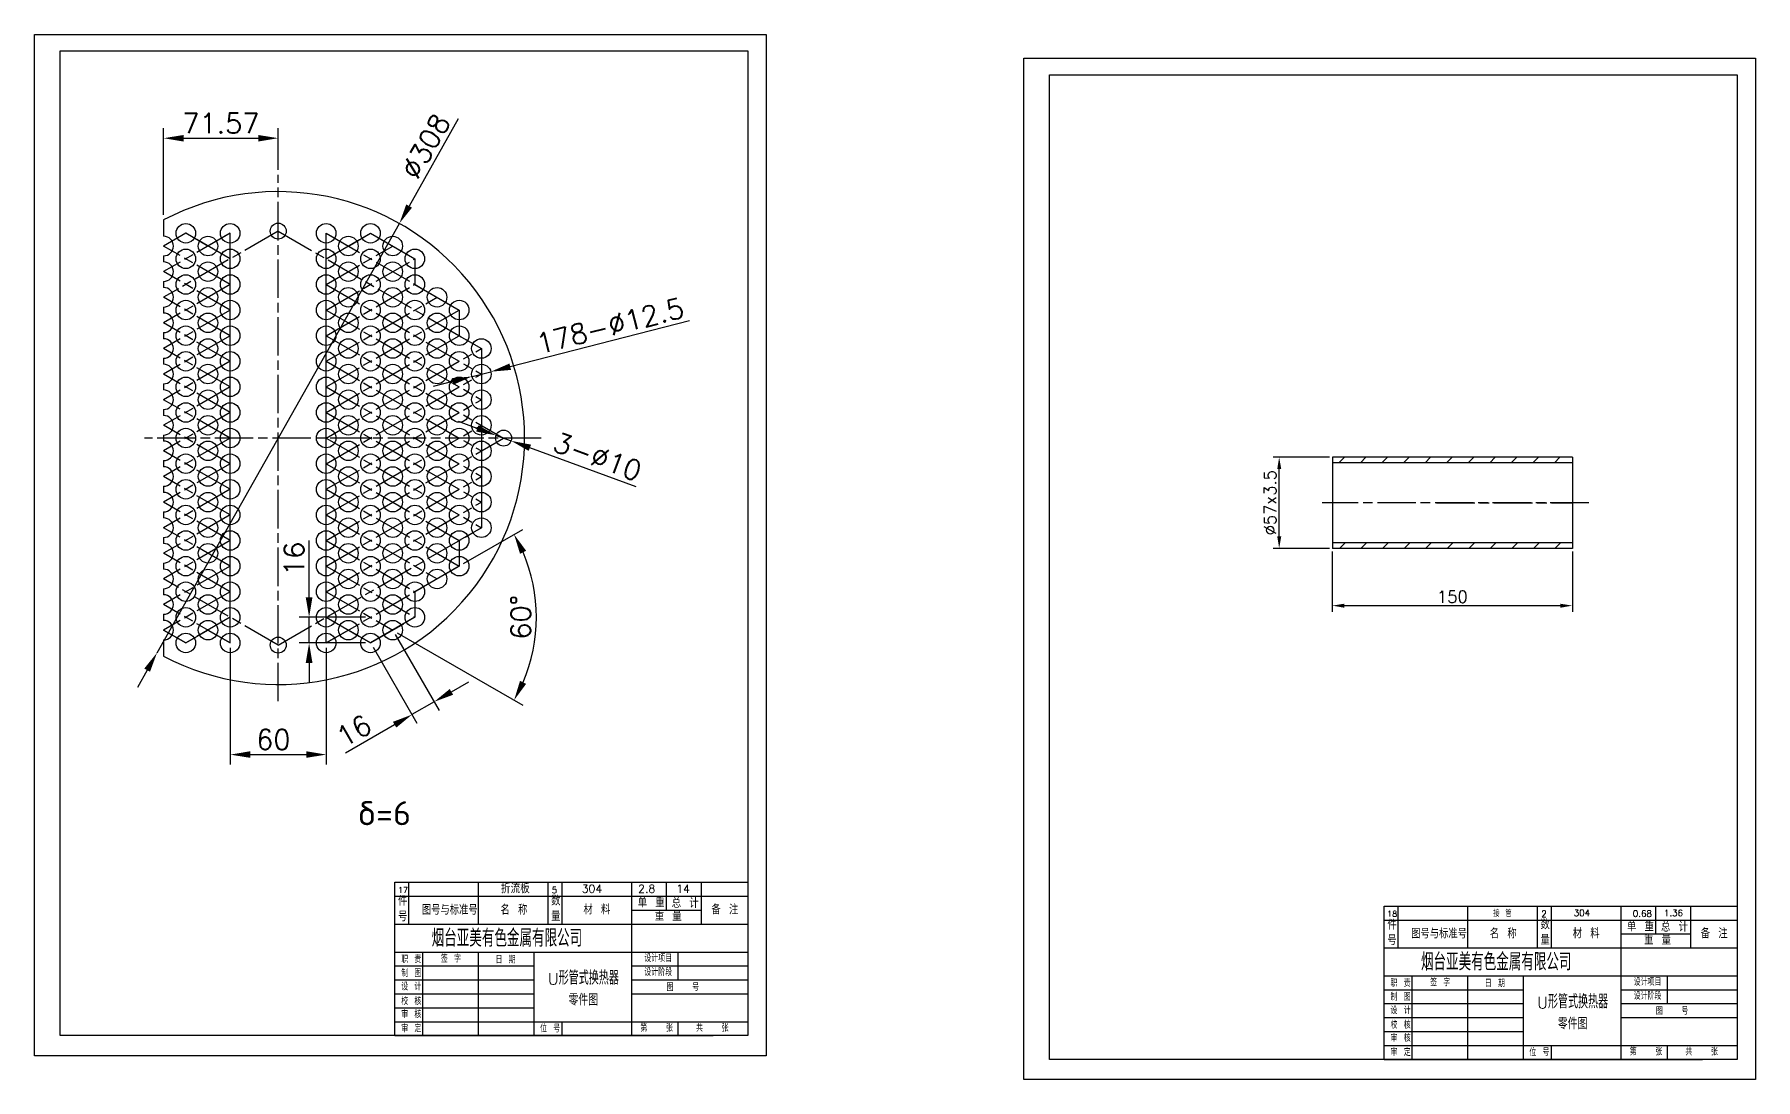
# Model space of a CAD drawing. Header units: millimetres. Extents: x 2215 to 13516, y 3399 to 7964.
# Drawn here: x 10717 to 11792, y 3401 to 4054 of the extents above; entities that cross this region are included whole.
import ezdxf

# ---------------------------------------------------------------- set-up
doc = ezdxf.new("R2010")
doc.units = ezdxf.units.MM
doc.linetypes.add('ACAD_ISO08W100', pattern=[36, 24, -3, 6, -3])
for name, color, linetype in [('中心线', 1, 'ACAD_ISO08W100'), ('实线', 6, 'Continuous'), ('文本', 4, 'Continuous'), ('标注', 3, 'Continuous')]:
    doc.layers.add(name, color=color, linetype=linetype)
doc.styles.get("Standard").update_dxf_attribs({"font": 'txt', "bigfont": 'gbcbig.shx'})
doc.dimstyles.new('ISO-25', dxfattribs={"dimtxt": 2.5, "dimasz": 2.5, "dimexe": 1.25, "dimexo": 0.625, "dimtad": 1, "dimtxsty": 'Standard', "dimcen": 2.5, "dimadec": 0, "dimazin": 0, "dimtfac": 1, "dimtmove": 0, "dimatfit": 3, "dimfxl": 0, "dimarcsym": 0})

# ---------------------------------------------------------------- blocks, each defined once
blk = doc.blocks.new('*D94')
at = {"layer": 'Defpoints', "color": 0}
for p in [(10990.1, 3840.2), (11001.9, 3843.2)]:
    blk.add_point(p, dxfattribs=at)
at = {"layer": '文本', "color": 3, "lineweight": -2}
for p, q in [((11126.1, 3874.9), (11014, 3846.3)), ((10990.1, 3840.2), (11001.9, 3843.2)), ((10977.9, 3837.1), (10965.8, 3834))]:
    blk.add_line(p, q, dxfattribs=at)
at = {"layer": '文本', "color": 3}
for points in [[(10977.4, 3839.1), (10978.5, 3835.1), (10990.1, 3840.2)], [(11013.5, 3848.3), (11014.5, 3844.3), (11001.9, 3843.2)]]:
    blk.add_solid(points, dxfattribs=at)
at = {"layer": '文本', "color": 4, "insert": (11076.4, 3871.9), "char_height": 12.5, "attachment_point": 5, "rotation": 14.3156}
blk.add_mtext('178-%%c12.5', dxfattribs=at)
blk = doc.blocks.new('*D95')
at = {"layer": 'Defpoints', "color": 0}
for p in [(10839, 3673.7), (10899, 3673.7), (10899, 3603.9)]:
    blk.add_point(p, dxfattribs=at)
at = {"layer": '文本', "color": 3, "lineweight": -2}
for p, q in [((10839, 3670.6), (10839, 3597.7)), ((10899, 3670.6), (10899, 3597.7)), ((10851.5, 3603.9), (10886.5, 3603.9))]:
    blk.add_line(p, q, dxfattribs=at)
at = {"layer": '文本', "color": 3}
for points in [[(10851.5, 3606), (10851.5, 3601.9), (10839, 3603.9)], [(10886.5, 3606), (10886.5, 3601.9), (10899, 3603.9)]]:
    blk.add_solid(points, dxfattribs=at)
at = {"layer": '文本', "color": 4, "insert": (10866, 3613.3), "char_height": 12.5, "attachment_point": 5}
blk.add_mtext('60', dxfattribs=at)
blk = doc.blocks.new('*D96')
at = {"layer": 'Defpoints', "color": 0}
for p in [(10940.5, 3681.7), (10926.7, 3673.7), (10966.4, 3636.9)]:
    blk.add_point(p, dxfattribs=at)
at = {"layer": '文本', "color": 3, "lineweight": -2}
for p, q in [((10942.1, 3679), (10969.6, 3631.5)), ((10928.3, 3671), (10955.7, 3623.5)), ((10977.3, 3643.1), (10988.1, 3649.4)), ((10966.4, 3636.9), (10952.6, 3628.9)), ((10941.7, 3622.6), (10911.1, 3604.9))]:
    blk.add_line(p, q, dxfattribs=at)
at = {"layer": '文本', "color": 3}
for points in [[(10976.2, 3644.9), (10978.3, 3641.3), (10966.4, 3636.9)], [(10940.7, 3624.4), (10942.8, 3620.8), (10952.6, 3628.9)]]:
    blk.add_solid(points, dxfattribs=at)
at = {"layer": '文本', "color": 4, "insert": (10916.3, 3618.8), "char_height": 12.5, "attachment_point": 5, "rotation": 30}
blk.add_mtext('16', dxfattribs=at)
blk = doc.blocks.new('*D97')
at = {"layer": 'Defpoints', "color": 0}
for p in [(10888.3, 3689.7), (10926.7, 3689.7), (10926.7, 3673.7)]:
    blk.add_point(p, dxfattribs=at)
at = {"layer": '文本', "color": 3, "lineweight": -2}
for p, q in [((10888.3, 3702.2), (10888.3, 3737.6)), ((10923.6, 3689.7), (10882, 3689.7)), ((10888.3, 3673.7), (10888.3, 3689.7)), ((10923.6, 3673.7), (10882, 3673.7)), ((10888.3, 3661.2), (10888.3, 3648.7))]:
    blk.add_line(p, q, dxfattribs=at)
at = {"layer": '文本', "color": 3}
for points in [[(10886.2, 3702.2), (10890.4, 3702.2), (10888.3, 3689.7)], [(10886.2, 3661.2), (10890.4, 3661.2), (10888.3, 3673.7)]]:
    blk.add_solid(points, dxfattribs=at)
at = {"layer": '文本', "color": 4, "insert": (10878.9, 3726.2), "char_height": 12.5, "attachment_point": 5, "rotation": 90}
blk.add_mtext('16', dxfattribs=at)
blk = doc.blocks.new('*D98')
at = {"layer": 'Defpoints', "color": 0}
for p in [(11005.1, 3803.4), (11014.5, 3800)]:
    blk.add_point(p, dxfattribs=at)
at = {"layer": '标注', "color": 3, "lineweight": -2}
for p, q in [((10993.4, 3807.7), (10981.7, 3812.1)), ((11005.1, 3803.4), (11014.5, 3800)), ((11092.7, 3771.2), (11026.2, 3795.6))]:
    blk.add_line(p, q, dxfattribs=at)
at = {"layer": '标注', "color": 3}
for points in [[(10994.1, 3809.7), (10992.7, 3805.8), (11005.1, 3803.4)], [(11027, 3797.6), (11025.5, 3793.7), (11014.5, 3800)]]:
    blk.add_solid(points, dxfattribs=at)
at = {"layer": '标注', "color": 4, "insert": (11068.6, 3790.1), "char_height": 12.5, "attachment_point": 5, "rotation": 339.7882}
blk.add_mtext('3-%%c10', dxfattribs=at)
blk = doc.blocks.new('*D99')
at = {"layer": 'Defpoints', "color": 0}
for p in [(10982.1, 3721.7), (10899, 3705.7), (10940.5, 3681.7), (10899, 3673.7), (11028.7, 3671.7)]:
    blk.add_point(p, dxfattribs=at)
at = {"layer": '标注', "color": 3, "lineweight": -2}
for p, q in [((10984.8, 3723.3), (11021.8, 3744.6)), ((10943.3, 3680.1), (11021.8, 3634.8))]:
    blk.add_line(p, q, dxfattribs=at)
blk.add_arc((10926.7, 3689.7), 103.6, 336.9158, 23.0842, dxfattribs=at)
at = {"layer": '标注', "color": 3}
for points in [[(11020.1, 3729.4), (11023.9, 3731.3), (11016.4, 3741.5)], [(11023.9, 3648.1), (11020.1, 3650), (11016.4, 3637.9)]]:
    blk.add_solid(points, dxfattribs=at)
at = {"layer": '标注', "color": 4, "insert": (11020.6, 3689.7), "char_height": 12.5, "attachment_point": 5, "rotation": 90}
blk.add_mtext('60°', dxfattribs=at)
blk = doc.blocks.new('*D101')
at = {"layer": 'Defpoints', "color": 0}
for p in [(10944.7, 3935.8), (10793.3, 3667.6)]:
    blk.add_point(p, dxfattribs=at)
at = {"layer": '标注', "color": 3, "lineweight": -2}
for p, q in [((10981.5, 4001.1), (10950.8, 3946.7)), ((10793.3, 3667.6), (10944.7, 3935.8)), ((10787.1, 3656.7), (10781, 3645.8))]:
    blk.add_line(p, q, dxfattribs=at)
at = {"layer": '标注', "color": 3}
for points in [[(10949, 3947.7), (10952.6, 3945.7), (10944.7, 3935.8)], [(10785.3, 3657.7), (10788.9, 3655.7), (10793.3, 3667.6)]]:
    blk.add_solid(points, dxfattribs=at)
at = {"layer": '标注', "color": 4, "insert": (10961.1, 3984), "char_height": 12.5, "attachment_point": 5, "rotation": 60.5571}
blk.add_mtext('∅308', dxfattribs=at)
blk = doc.blocks.new('*D102')
at = {"layer": 'Defpoints', "color": 0}
for p in [(10869, 3989.1), (10869, 3966.1), (10797.4, 3938.1)]:
    blk.add_point(p, dxfattribs=at)
at = {"layer": '标注', "color": 3, "lineweight": -2}
for p, q in [((10797.4, 3941.2), (10797.4, 3995.3)), ((10869, 3969.3), (10869, 3995.3)), ((10809.9, 3989.1), (10856.5, 3989.1))]:
    blk.add_line(p, q, dxfattribs=at)
at = {"layer": '标注', "color": 3}
for points in [[(10809.9, 3991.1), (10809.9, 3987), (10797.4, 3989.1)], [(10856.5, 3991.1), (10856.5, 3987), (10869, 3989.1)]]:
    blk.add_solid(points, dxfattribs=at)
at = {"layer": '标注', "color": 4, "insert": (10833.2, 3998.4), "char_height": 12.5, "attachment_point": 5}
blk.add_mtext('71.57', dxfattribs=at)
blk = doc.blocks.new('*D103')
at = {"layer": 'Defpoints', "color": 0}
for p in [(11527.7, 3732.8), (11677.7, 3732.8), (11677.7, 3697)]:
    blk.add_point(p, dxfattribs=at)
at = {"layer": '标注', "color": 3, "lineweight": -2}
for p, q in [((11527.7, 3730.9), (11527.7, 3693.2)), ((11677.7, 3730.9), (11677.7, 3693.2)), ((11535.2, 3697), (11670.2, 3697))]:
    blk.add_line(p, q, dxfattribs=at)
at = {"layer": '标注', "color": 3}
for points in [[(11535.2, 3698.2), (11535.2, 3695.7), (11527.7, 3697)], [(11670.2, 3698.2), (11670.2, 3695.7), (11677.7, 3697)]]:
    blk.add_solid(points, dxfattribs=at)
at = {"layer": '标注', "color": 4, "insert": (11602.7, 3702.6), "char_height": 7.5, "attachment_point": 5}
blk.add_mtext('150', dxfattribs=at)
blk = doc.blocks.new('*D104')
at = {"layer": 'Defpoints', "color": 0}
for p in [(11494.5, 3789.8), (11527.7, 3789.8), (11527.7, 3732.8)]:
    blk.add_point(p, dxfattribs=at)
at = {"layer": '标注', "color": 3, "lineweight": -2}
for p, q in [((11525.9, 3789.8), (11490.8, 3789.8)), ((11494.5, 3740.3), (11494.5, 3782.3)), ((11525.9, 3732.8), (11490.8, 3732.8))]:
    blk.add_line(p, q, dxfattribs=at)
at = {"layer": '标注', "color": 3}
for points in [[(11493.3, 3782.3), (11495.8, 3782.3), (11494.5, 3789.8)], [(11493.3, 3740.3), (11495.8, 3740.3), (11494.5, 3732.8)]]:
    blk.add_solid(points, dxfattribs=at)
at = {"layer": '标注', "color": 4, "insert": (11488.9, 3761.3), "char_height": 7.5, "attachment_point": 5, "rotation": 90}
blk.add_mtext('%%c57x3.5', dxfattribs=at)

msp = doc.modelspace()

# ---------------------------------------------------------------- hatches: boundary and pattern name
at = {"layer": '实线'}
h = msp.add_hatch(dxfattribs=at)
h.set_pattern_fill('ANSI31', color=256, scale=3, style=0)
h.paths.add_polyline_path([(11677.748, 3789.804), (11527.748, 3789.804), (11527.748, 3786.304), (11677.748, 3786.304)])
h.paths.add_polyline_path([(11677.748, 3736.304), (11527.748, 3736.304), (11527.748, 3732.804), (11677.748, 3732.804)])

# ---------------------------------------------------------------- linework, layer by layer
at = {"layer": '中心线'}
for p, q in [((10868.975, 3637.264), (10868.975, 3966.127)), ((10868.975, 3931.016), (10797.406, 3889.695)), ((10838.975, 3929.695), (10797.406, 3905.695)), ((10811.262, 3929.695), (10797.406, 3921.695)), ((10838.975, 3913.695), (10811.262, 3929.695)), ((10838.975, 3673.695), (10838.975, 3929.695)), ((10868.975, 3931.016), (10995.97, 3857.695)), ((10898.975, 3673.695), (10898.975, 3929.695)), ((10898.975, 3913.695), (10926.688, 3929.695)), ((10898.975, 3929.695), (10982.113, 3881.695)), ((10926.688, 3929.695), (10954.4, 3913.695)), ((10838.975, 3897.695), (10797.406, 3921.695)), ((10898.975, 3897.695), (10940.544, 3921.695)), ((10838.975, 3881.695), (10797.406, 3905.695)), ((10898.975, 3881.695), (10954.4, 3913.695)), ((10838.975, 3897.695), (10797.406, 3873.695)), ((10898.975, 3865.695), (10954.4, 3897.695)), ((10898.975, 3897.695), (10995.97, 3841.695)), ((10838.975, 3865.695), (10797.406, 3889.695)), ((10898.975, 3849.695), (10968.257, 3889.695)), ((10838.975, 3881.695), (10797.406, 3857.695)), ((10838.975, 3849.695), (10797.406, 3873.695)), ((10898.975, 3833.695), (10982.113, 3881.695)), ((10898.975, 3881.695), (10995.97, 3825.695)), ((10838.975, 3865.695), (10797.406, 3841.695)), ((10898.975, 3817.695), (10982.113, 3865.695)), ((10898.975, 3865.695), (11009.826, 3801.695)), ((10838.975, 3833.695), (10797.406, 3857.695)), ((10898.975, 3801.695), (10995.97, 3857.695)), ((10838.975, 3849.695), (10797.406, 3825.695)), ((10838.975, 3817.695), (10797.406, 3841.695)), ((10898.975, 3849.695), (10995.97, 3793.695)), ((10898.975, 3785.695), (10995.97, 3841.695)), ((10838.975, 3833.695), (10797.406, 3809.695)), ((10898.975, 3833.695), (10995.97, 3777.695)), ((10838.975, 3801.695), (10797.406, 3825.695)), ((10898.975, 3769.695), (10995.97, 3825.695)), ((10838.975, 3817.695), (10797.406, 3793.695)), ((10838.975, 3785.695), (10797.406, 3809.695)), ((10898.975, 3817.695), (10995.97, 3761.695)), ((10898.975, 3753.695), (10995.97, 3809.695)), ((11033.406, 3801.695), (10785.411, 3801.695)), ((10838.975, 3801.695), (10797.406, 3777.695)), ((10898.975, 3737.695), (11009.826, 3801.695)), ((10898.975, 3801.695), (10995.97, 3745.695)), ((10838.975, 3769.695), (10797.406, 3793.695)), ((10838.975, 3785.695), (10797.406, 3761.695)), ((10838.975, 3753.695), (10797.406, 3777.695)), ((10898.975, 3785.695), (10982.113, 3737.695)), ((10898.975, 3721.695), (10995.97, 3777.695)), ((10838.975, 3769.695), (10797.406, 3745.695)), ((10898.975, 3769.695), (10982.113, 3721.695)), ((10838.975, 3737.695), (10797.406, 3761.695)), ((10838.975, 3753.695), (10797.406, 3729.695)), ((10898.975, 3705.695), (10995.97, 3761.695)), ((10898.975, 3753.695), (10968.257, 3713.695)), ((11687.911, 3761.304), (11521.287, 3761.304)), ((11592.72, 3761.304), (11677.748, 3761.304)), ((10838.975, 3721.695), (10797.406, 3745.695)), ((10868.975, 3672.375), (10995.97, 3745.695)), ((10838.975, 3737.695), (10797.406, 3713.695)), ((10898.975, 3737.695), (10954.4, 3705.695)), ((10838.975, 3705.695), (10797.406, 3729.695)), ((10838.975, 3721.695), (10797.406, 3697.695)), ((10898.975, 3673.695), (10982.113, 3721.695)), ((10898.975, 3721.695), (10954.4, 3689.695)), ((10868.975, 3672.375), (10797.406, 3713.695)), ((10838.975, 3705.695), (10797.406, 3681.695)), ((10898.975, 3705.695), (10940.544, 3681.695)), ((10838.975, 3673.695), (10797.406, 3697.695)), ((10838.975, 3689.695), (10811.262, 3673.695)), ((10898.975, 3689.695), (10926.688, 3673.695)), ((10926.688, 3673.695), (10954.4, 3689.695)), ((10811.262, 3673.695), (10797.406, 3681.695))]:
    msp.add_line(p, q, dxfattribs=at)
at = {"layer": '实线'}
for p, q in [((10797.406, 3938.055), (10797.406, 3927.795)), ((10811.262, 3929.695), (10797.406, 3921.695)), ((10825.118, 3921.695), (10811.262, 3929.695)), ((10838.975, 3929.695), (10825.118, 3921.695)), ((10838.975, 3673.695), (10838.975, 3929.695)), ((10898.975, 3673.695), (10898.975, 3929.695)), ((10898.975, 3929.695), (10912.831, 3921.695)), ((10912.831, 3921.695), (10926.688, 3929.695)), ((10926.688, 3929.695), (10954.4, 3913.695)), ((10797.406, 3915.595), (10797.406, 3911.795)), ((10954.4, 3913.695), (10954.4, 3897.695)), ((10797.406, 3899.595), (10797.406, 3895.795)), ((10954.4, 3897.695), (10982.113, 3881.695)), ((10797.406, 3883.595), (10797.406, 3879.795)), ((10982.113, 3881.695), (10982.113, 3865.695)), ((10797.406, 3867.595), (10797.406, 3863.795)), ((10982.113, 3865.695), (10995.97, 3857.695)), ((10797.406, 3851.595), (10797.406, 3847.795)), ((10995.97, 3857.695), (10995.97, 3745.695)), ((10797.406, 3835.595), (10797.406, 3831.795)), ((10797.406, 3819.595), (10797.406, 3815.795)), ((10797.406, 3803.595), (10797.406, 3799.795)), ((10797.406, 3787.595), (10797.406, 3783.795)), ((11527.748, 3789.804), (11527.748, 3732.804)), ((11677.748, 3789.804), (11527.748, 3789.804)), ((11677.748, 3786.304), (11527.748, 3786.304)), ((11677.748, 3789.804), (11677.748, 3732.804)), ((10797.406, 3771.595), (10797.406, 3767.795)), ((10797.406, 3755.595), (10797.406, 3751.795)), ((10995.97, 3745.695), (10982.113, 3737.695)), ((10797.406, 3739.595), (10797.406, 3735.795)), ((10982.113, 3737.695), (10982.113, 3721.695)), ((11677.748, 3736.304), (11527.748, 3736.304)), ((11677.748, 3732.804), (11527.748, 3732.804)), ((10797.406, 3723.595), (10797.406, 3719.795)), ((10982.113, 3721.695), (10954.4, 3705.695)), ((10797.406, 3707.595), (10797.406, 3703.795)), ((10954.4, 3705.695), (10954.4, 3689.695)), ((10797.406, 3691.595), (10797.406, 3687.795)), ((10954.4, 3689.695), (10926.688, 3673.695)), ((10797.406, 3681.695), (10811.262, 3673.695)), ((10811.262, 3673.695), (10825.118, 3681.695)), ((10825.118, 3681.695), (10838.975, 3673.695)), ((10912.831, 3681.695), (10898.975, 3673.695)), ((10926.688, 3673.695), (10912.831, 3681.695)), ((10797.406, 3675.595), (10797.406, 3665.336))]:
    msp.add_line(p, q, dxfattribs=at)
for centre, radius in [((10811.262, 3929.695), 6.1), ((10825.118, 3921.695), 6.1), ((10838.975, 3929.695), 6.1), ((10868.975, 3931.016), 5), ((10898.975, 3929.695), 6.1), ((10912.831, 3921.695), 6.1), ((10926.688, 3929.695), 6.1), ((10940.544, 3921.695), 6.1), ((10811.262, 3913.695), 6.1), ((10838.975, 3913.695), 6.1), ((10898.975, 3913.695), 6.1), ((10926.688, 3913.695), 6.1), ((10954.4, 3913.695), 6.1), ((10825.118, 3905.695), 6.1), ((10912.831, 3905.695), 6.1), ((10940.544, 3905.695), 6.1), ((10811.262, 3897.695), 6.1), ((10825.118, 3889.695), 6.1), ((10838.975, 3897.695), 6.1), ((10898.975, 3897.695), 6.1), ((10912.831, 3889.695), 6.1), ((10926.688, 3897.695), 6.1), ((10940.544, 3889.695), 6.1), ((10954.4, 3897.695), 6.1), ((10968.257, 3889.695), 6.1), ((10811.262, 3881.695), 6.1), ((10838.975, 3881.695), 6.1), ((10898.975, 3881.695), 6.1), ((10926.688, 3881.695), 6.1), ((10954.4, 3881.695), 6.1), ((10982.113, 3881.695), 6.1), ((10825.118, 3873.695), 6.1), ((10912.831, 3873.695), 6.1), ((10940.544, 3873.695), 6.1), ((10968.257, 3873.695), 6.1), ((10811.262, 3865.695), 6.1), ((10825.118, 3857.695), 6.1), ((10838.975, 3865.695), 6.1), ((10898.975, 3865.695), 6.1), ((10912.831, 3857.695), 6.1), ((10926.688, 3865.695), 6.1), ((10940.544, 3857.695), 6.1), ((10954.4, 3865.695), 6.1), ((10968.257, 3857.695), 6.1), ((10982.113, 3865.695), 6.1), ((10995.97, 3857.695), 6.1), ((10811.262, 3849.695), 6.1), ((10838.975, 3849.695), 6.1), ((10898.975, 3849.695), 6.1), ((10926.688, 3849.695), 6.1), ((10954.4, 3849.695), 6.1), ((10982.113, 3849.695), 6.1), ((10811.262, 3833.695), 6.1), ((10825.118, 3841.695), 6.1), ((10838.975, 3833.695), 6.1), ((10898.975, 3833.695), 6.1), ((10912.831, 3841.695), 6.1), ((10926.688, 3833.695), 6.1), ((10940.544, 3841.695), 6.1), ((10954.4, 3833.695), 6.1), ((10968.257, 3841.695), 6.1), ((10982.113, 3833.695), 6.1), ((10995.97, 3841.695), 6.1), ((10825.118, 3825.695), 6.1), ((10912.831, 3825.695), 6.1), ((10940.544, 3825.695), 6.1), ((10968.257, 3825.695), 6.1), ((10995.97, 3825.695), 6.1), ((10811.262, 3817.695), 6.1), ((10838.975, 3817.695), 6.1), ((10898.975, 3817.695), 6.1), ((10926.688, 3817.695), 6.1), ((10954.4, 3817.695), 6.1), ((10982.113, 3817.695), 6.1), ((10811.262, 3801.695), 6.1), ((10825.118, 3809.695), 6.1), ((10838.975, 3801.695), 6.1), ((10898.975, 3801.695), 6.1), ((10912.831, 3809.695), 6.1), ((10926.688, 3801.695), 6.1), ((10940.544, 3809.695), 6.1), ((10954.4, 3801.695), 6.1), ((10968.257, 3809.695), 6.1), ((10982.113, 3801.695), 6.1), ((10995.97, 3809.695), 6.1), ((10825.118, 3793.695), 6.1), ((10912.831, 3793.695), 6.1), ((10940.544, 3793.695), 6.1), ((10968.257, 3793.695), 6.1), ((10995.97, 3793.695), 6.1), ((11009.826, 3801.695), 5), ((10811.262, 3785.695), 6.1), ((10838.975, 3785.695), 6.1), ((10898.975, 3785.695), 6.1), ((10926.688, 3785.695), 6.1), ((10954.4, 3785.695), 6.1), ((10982.113, 3785.695), 6.1), ((10811.262, 3769.695), 6.1), ((10825.118, 3777.695), 6.1), ((10838.975, 3769.695), 6.1), ((10898.975, 3769.695), 6.1), ((10912.831, 3777.695), 6.1), ((10926.688, 3769.695), 6.1), ((10940.544, 3777.695), 6.1), ((10954.4, 3769.695), 6.1), ((10968.257, 3777.695), 6.1), ((10982.113, 3769.695), 6.1), ((10995.97, 3777.695), 6.1), ((10825.118, 3761.695), 6.1), ((10912.831, 3761.695), 6.1), ((10940.544, 3761.695), 6.1), ((10968.257, 3761.695), 6.1), ((10995.97, 3761.695), 6.1), ((10811.262, 3753.695), 6.1), ((10838.975, 3753.695), 6.1), ((10898.975, 3753.695), 6.1), ((10926.688, 3753.695), 6.1), ((10954.4, 3753.695), 6.1), ((10982.113, 3753.695), 6.1), ((10811.262, 3737.695), 6.1), ((10825.118, 3745.695), 6.1), ((10838.975, 3737.695), 6.1), ((10898.975, 3737.695), 6.1), ((10912.831, 3745.695), 6.1), ((10926.688, 3737.695), 6.1), ((10940.544, 3745.695), 6.1), ((10954.4, 3737.695), 6.1), ((10968.257, 3745.695), 6.1), ((10982.113, 3737.695), 6.1), ((10995.97, 3745.695), 6.1), ((10825.118, 3729.695), 6.1), ((10912.831, 3729.695), 6.1), ((10940.544, 3729.695), 6.1), ((10968.257, 3729.695), 6.1), ((10811.262, 3721.695), 6.1), ((10838.975, 3721.695), 6.1), ((10898.975, 3721.695), 6.1), ((10926.688, 3721.695), 6.1), ((10954.4, 3721.695), 6.1), ((10982.113, 3721.695), 6.1), ((10811.262, 3705.695), 6.1), ((10825.118, 3713.695), 6.1), ((10838.975, 3705.695), 6.1), ((10898.975, 3705.695), 6.1), ((10912.831, 3713.695), 6.1), ((10926.688, 3705.695), 6.1), ((10940.544, 3713.695), 6.1), ((10954.4, 3705.695), 6.1), ((10968.257, 3713.695), 6.1), ((10825.118, 3697.695), 6.1), ((10912.831, 3697.695), 6.1), ((10940.544, 3697.695), 6.1), ((10811.262, 3689.695), 6.1), ((10838.975, 3689.695), 6.1), ((10898.975, 3689.695), 6.1), ((10926.688, 3689.695), 6.1), ((10954.4, 3689.695), 6.1), ((10811.262, 3673.695), 6.1), ((10825.118, 3681.695), 6.1), ((10838.975, 3673.695), 6.1), ((10898.975, 3673.695), 6.1), ((10912.831, 3681.695), 6.1), ((10926.688, 3673.695), 6.1), ((10940.544, 3681.695), 6.1), ((10868.975, 3672.375), 5)]:
    msp.add_circle(centre, radius, dxfattribs=at)
for centre, radius, start, end in [((10868.975, 3801.695), 154, 242.306915, 117.693085), ((10797.406, 3921.695), 6.1, 270, 90), ((10797.406, 3905.695), 6.1, 270, 90), ((10797.406, 3889.695), 6.1, 270, 90), ((10797.406, 3873.695), 6.1, 270, 90), ((10797.406, 3857.695), 6.1, 270, 90), ((10797.406, 3841.695), 6.1, 270, 90), ((10797.406, 3825.695), 6.1, 270, 90), ((10797.406, 3809.695), 6.1, 270, 90), ((10797.406, 3793.695), 6.1, 270, 90), ((10797.406, 3777.695), 6.1, 270, 90), ((10797.406, 3761.695), 6.1, 270, 90), ((10797.406, 3745.695), 6.1, 270, 90), ((10797.406, 3729.695), 6.1, 270, 90), ((10797.406, 3713.695), 6.1, 270, 90), ((10797.406, 3697.695), 6.1, 270, 90), ((10797.406, 3681.695), 6.1, 270, 90)]:
    msp.add_arc(centre, radius, start, end, dxfattribs=at)
at = {"layer": '标注'}
for p, q in [((10941.893, 3428.296), (10941.893, 3524.096)), ((10941.893, 3524.096), (11162.524, 3524.096)), ((10941.893, 3524.096), (11162.524, 3524.096)), ((10950.602, 3497.969), (10950.602, 3524.096)), ((10994.148, 3497.969), (10994.148, 3524.096)), ((11037.693, 3497.969), (11037.693, 3524.096)), ((11046.402, 3497.969), (11046.402, 3524.096)), ((11089.948, 3480.551), (11089.948, 3524.096)), ((11111.721, 3506.678), (11111.721, 3524.096)), ((11133.493, 3497.969), (11133.493, 3524.096)), ((10941.893, 3515.387), (11162.524, 3515.387)), ((11089.948, 3506.678), (11133.493, 3506.678)), ((11560.108, 3413.451), (11560.108, 3509.251)), ((11560.108, 3509.251), (11780.739, 3509.251)), ((11560.108, 3509.251), (11780.739, 3509.251)), ((11568.817, 3483.124), (11568.817, 3509.251)), ((11612.362, 3483.124), (11612.362, 3509.251)), ((11655.908, 3483.124), (11655.908, 3509.251)), ((11664.617, 3483.124), (11664.617, 3509.251)), ((11708.163, 3465.706), (11708.163, 3509.251)), ((11729.936, 3491.833), (11729.936, 3509.251)), ((11751.708, 3483.124), (11751.708, 3509.251)), ((10941.893, 3497.969), (11162.524, 3497.969)), ((11560.108, 3500.542), (11780.739, 3500.542)), ((11708.163, 3491.833), (11751.708, 3491.833)), ((10941.893, 3428.296), (10941.893, 3480.551)), ((10941.893, 3428.296), (10941.893, 3480.551)), ((10941.893, 3480.551), (11162.524, 3480.551)), ((10959.311, 3428.296), (10959.311, 3480.551)), ((10994.148, 3428.296), (10994.148, 3480.551)), ((11028.984, 3428.296), (11028.984, 3480.551)), ((11089.948, 3428.296), (11089.948, 3480.551)), ((11118.978, 3463.133), (11118.978, 3480.551)), ((11560.108, 3483.124), (11780.739, 3483.124)), ((10941.893, 3471.842), (11028.984, 3471.842)), ((11089.948, 3471.842), (11162.524, 3471.842)), ((11560.108, 3413.451), (11560.108, 3465.706)), ((11560.108, 3413.451), (11560.108, 3465.706)), ((11560.108, 3465.706), (11780.739, 3465.706)), ((11577.526, 3413.451), (11577.526, 3465.706)), ((11612.362, 3413.451), (11612.362, 3465.706)), ((11647.199, 3413.451), (11647.199, 3465.706)), ((11708.163, 3413.451), (11708.163, 3465.706)), ((11737.193, 3448.287), (11737.193, 3465.706)), ((10941.893, 3463.133), (11028.984, 3463.133)), ((10941.893, 3454.424), (11028.984, 3454.424)), ((11089.948, 3463.133), (11162.524, 3463.133)), ((11089.948, 3454.424), (11162.524, 3454.424)), ((11560.108, 3456.996), (11647.199, 3456.996)), ((11708.163, 3456.996), (11780.739, 3456.996)), ((10941.893, 3445.714), (11028.984, 3445.714)), ((11560.108, 3448.287), (11647.199, 3448.287)), ((11708.163, 3448.287), (11780.739, 3448.287)), ((10941.893, 3437.005), (11162.524, 3437.005)), ((11046.402, 3428.296), (11046.402, 3437.005)), ((11118.978, 3428.296), (11118.978, 3437.005)), ((11560.108, 3439.578), (11647.199, 3439.578)), ((11708.163, 3439.578), (11780.739, 3439.578)), ((10941.893, 3428.296), (11140.751, 3428.296)), ((11560.108, 3430.869), (11647.199, 3430.869)), ((11560.108, 3422.16), (11780.739, 3422.16)), ((11664.617, 3413.451), (11664.617, 3422.16)), ((11737.193, 3413.451), (11737.193, 3422.16)), ((11560.108, 3413.451), (11758.966, 3413.451))]:
    msp.add_line(p, q, dxfattribs=at)
for points in [[(10716.652, 4053.942), (11173.992, 4053.942), (11173.992, 3415.687), (10716.652, 3415.687)], [(10732.708, 4043.625), (11162.524, 4043.625), (11162.524, 3428.296), (10732.708, 3428.296)], [(11334.867, 4039.096), (11792.207, 4039.096), (11792.207, 3400.841), (11334.867, 3400.841)], [(11350.923, 4028.78), (11780.739, 4028.78), (11780.739, 3413.451), (11350.923, 3413.451)]]:
    msp.add_lwpolyline(points, close=True, dxfattribs=at)

# ---------------------------------------------------------------- texts
at = {"layer": '文本'}
for s, insert, char_height, width, attachment_point in [('17', (10943.877, 3521.123), 3.6288, 11.67825, 1), ('折流板', (11008.183, 3523.284), 6, 181.11171, 1), ('5', (11039.873, 3521.25), 4, 21.38125, 1), ('304', (11058.616, 3522.599), 5, 89.92699, 1), ('2.8', (11093.926, 3522.599), 5, 89.92699, 1), ('14', (11117.734, 3522.599), 5, 89.92699, 1), ('件\\P号', (10943.883, 3515.273), 5.806, 7.95157, 1), ('图号与标准号', (10958.764, 3509.717), 5.8061, 42.28311, 1), ('名 称', (11007.887, 3509.761), 5.8061, 59.49103, 1), ('数\\P量', (11039.559, 3515.479), 5.806, 7.95157, 1), ('材 料', (11059.718, 3509.862), 5.8061, 59.49103, 1), ('单 重', (11093.675, 3514.217), 5.8061, 59.49103, 1), ('重 量', (11104.301, 3505.905), 5.8061, 59.49103, 1), ('总 计', (11114.926, 3513.986), 5.8061, 59.49103, 1), ('备 注', (11139.732, 3509.862), 5.8061, 59.49103, 1), ('接 管', (11628.221, 3506.614), 4, 181.11171, 1), ('2', (11658.267, 3506.405), 4, 21.38125, 1), ('304', (11678.573, 3507.011), 4, 89.92699, 1), ('0.68', (11715.453, 3506.583), 4, 83.00953, 1), ('1.36', (11734.913, 3506.907), 4, 99.35989, 1), ('烟台亚美有色金属有限公司', (10964.9, 3494.735), 10.8864, 148.05504, 1), ('件\\P号', (11562.098, 3500.428), 5.806, 7.95157, 1), ('18', (11561.973, 3506.277), 3.6288, 11.67825, 1), ('数\\P量', (11657.774, 3500.633), 5.806, 7.95157, 1), ('材 料', (11677.933, 3495.016), 5.8061, 59.49103, 1), ('单 重', (11711.89, 3499.372), 5.8061, 59.49103, 1), ('总 计', (11733.141, 3499.141), 5.8061, 59.49103, 1), ('备 注', (11757.947, 3495.016), 5.8061, 59.49103, 1), ('图号与标准号', (11576.979, 3494.871), 5.8061, 42.28311, 1), ('名 称', (11626.101, 3494.916), 5.8061, 59.49103, 1), ('重 量', (11722.516, 3491.06), 5.8061, 59.49103, 1), ('职 责', (10945.867, 3478.052), 4.3546, 28.30187, 1), ('签 字', (10970.631, 3478.447), 4.3546, 23.63471, 1), ('日 期', (11004.735, 3477.885), 4.3546, 23.91607, 1), ('设计项目', (11097.742, 3478.78), 4.3546, 29.0304, 1), ('烟台亚美有色金属有限公司', (11583.115, 3479.89), 10.8864, 148.05504, 1), ('制 图', (10945.867, 3469.409), 4.3546, 28.30187, 1), ('{\\H0.8267x;U}形管式换热器\\P{\\H0.8333x;零件图}', (11059.661, 3468.889), 8.70912, 58.39624, 2), ('设计阶段', (11097.742, 3470.071), 4.3546, 29.0304, 1), ('职 责', (11564.082, 3463.207), 4.3546, 28.30187, 1), ('签 字', (11588.846, 3463.602), 4.3546, 23.63471, 1), ('日 期', (11622.95, 3463.039), 4.3546, 23.91607, 1), ('设计项目', (11715.957, 3463.935), 4.3546, 29.0304, 1), ('设 计', (10945.867, 3460.986), 4.3546, 28.30187, 1), ('图   号', (11111.681, 3460.634), 4.3546, 59.49103, 1), ('制 图', (11564.082, 3454.563), 4.3546, 28.30187, 1), ('{\\H0.8267x;U}形管式换热器\\P{\\H0.8333x;零件图}', (11677.876, 3454.044), 8.70912, 58.39624, 2), ('设计阶段', (11715.957, 3455.226), 4.3546, 29.0304, 1), ('校 核', (10945.867, 3451.899), 4.3546, 28.30187, 1), ('审 核', (10945.867, 3443.699), 4.3546, 28.30187, 1), ('设 计', (11564.082, 3446.141), 4.3546, 28.30187, 1), ('图   号', (11729.896, 3445.788), 4.3546, 59.49103, 1), ('审 定', (10945.867, 3434.833), 4.3546, 28.30187, 1), ('位 号', (11032.609, 3434.818), 4.3546, 16.2908, 1), ('第   张', (11095.317, 3435.168), 4.3546, 59.49103, 1), ('共   张', (11130.103, 3435.168), 4.3546, 59.49103, 1), ('校 核', (11564.082, 3437.054), 4.3546, 28.30187, 1), ('审 核', (11564.082, 3428.854), 4.3546, 28.30187, 1), ('审 定', (11564.082, 3419.988), 4.3546, 28.30187, 1), ('位 号', (11650.824, 3419.973), 4.3546, 16.2908, 1), ('第   张', (11713.532, 3420.322), 4.3546, 59.49103, 1), ('共   张', (11748.318, 3420.322), 4.3546, 59.49103, 1)]:
    msp.add_mtext(s, dxfattribs=dict(at, insert=insert, char_height=char_height, width=width, attachment_point=attachment_point))
at = {"layer": '标注', "insert": (10918.716, 3574.805), "char_height": 15, "width": 10.46912, "attachment_point": 1}
msp.add_mtext('{\\C4;δ=6}', dxfattribs=at)

# ---------------------------------------------------------------- dimensions: what is measured, and where the dimension line sits
at = {"layer": '文本'}
dim = msp.add_diameter_dim_2p(p1=(10990.059, 3840.187), p2=(11001.88, 3843.204), text='178-%%c12.5', dimstyle='ISO-25', override={"dimscale": 5, "dimdsep": 46, "dimclrd": 3, "dimclre": 3, "dimclrt": 4}, dxfattribs=at)
dim.commit()
dim.dimension.update_dxf_attribs({"geometry": '*D94', "text_midpoint": (11078.674, 3862.801), "dimtype": 163})
for base, p1, p2, angle, picture, middle in [((10888.289, 3689.695), (10926.688, 3673.695), (10926.688, 3689.695), 90, '*D97', (10888.289, 3726.154)), ((10966.427, 3636.864), (10926.688, 3673.695), (10940.544, 3681.695), 30, '*D96', (10920.997, 3610.635)), ((10898.975, 3603.942), (10838.975, 3673.695), (10898.975, 3673.695), 0, '*D95', (10865.995, 3603.942))]:
    dim = msp.add_linear_dim(base=base, p1=p1, p2=p2, angle=angle, dimstyle='ISO-25', override={"dimscale": 5, "dimdsep": 46, "dimclrd": 3, "dimclre": 3, "dimclrt": 4}, dxfattribs=at)
    dim.commit()
    dim.dimension.update_dxf_attribs({"geometry": picture, "text_midpoint": middle, "dimtype": 161})
at = {"layer": '标注'}
dim = msp.add_diameter_dim_2p(p1=(10793.275, 3667.585), p2=(10944.674, 3935.806), dimstyle='ISO-25', override={"dimscale": 5, "dimdsep": 46, "dimclrd": 3, "dimclre": 3, "dimclrt": 4}, dxfattribs=at)
dim.commit()
dim.dimension.update_dxf_attribs({"geometry": '*D101', "text_midpoint": (10961.088, 3983.956)})
for base, p1, p2, override, picture, middle in [((10868.975, 3989.057), (10797.406, 3938.055), (10868.975, 3966.127), {"dimscale": 5, "dimdsep": 46, "dimclrd": 3, "dimclre": 3, "dimclrt": 4}, '*D102', (10833.19, 3998.432)), ((11677.748, 3696.987), (11527.748, 3732.804), (11677.748, 3732.804), {"dimscale": 3, "dimdsep": 46, "dimclrd": 3, "dimclre": 3, "dimclrt": 4}, '*D103', (11602.748, 3702.612))]:
    dim = msp.add_linear_dim(base=base, p1=p1, p2=p2, dimstyle='ISO-25', override=override, dxfattribs=at)
    dim.commit()
    dim.dimension.update_dxf_attribs({"geometry": picture, "text_midpoint": middle})
dim = msp.add_diameter_dim_2p(p1=(11005.134, 3803.423), p2=(11014.518, 3799.968), text='3-%%c10', dimstyle='ISO-25', override={"dimscale": 5, "dimdsep": 46, "dimclrd": 3, "dimclre": 3, "dimclrt": 4}, dxfattribs=at)
dim.commit()
dim.dimension.update_dxf_attribs({"geometry": '*D98', "text_midpoint": (11068.588, 3790.051)})
dim = msp.add_linear_dim(base=(11494.533, 3789.804), p1=(11527.748, 3732.804), p2=(11527.748, 3789.804), angle=90, text='%%c57x3.5', dimstyle='ISO-25', override={"dimscale": 3, "dimdsep": 46, "dimclrd": 3, "dimclre": 3, "dimclrt": 4}, dxfattribs=at)
dim.commit()
dim.dimension.update_dxf_attribs({"geometry": '*D104', "text_midpoint": (11488.908, 3761.304)})
dim = msp.add_angular_dim_2l(base=(11028.736, 3671.702), line1=((10898.975, 3673.695), (10982.113, 3721.695)), line2=((10898.975, 3705.695), (10940.544, 3681.695)), dimstyle='ISO-25', override={"dimscale": 5, "dimdsep": 46, "dimclrd": 3, "dimclre": 3, "dimclrt": 4}, dxfattribs=at)
dim.commit()
dim.dimension.update_dxf_attribs({"geometry": '*D99', "text_midpoint": (11020.59, 3689.695)})

doc.saveas('drawing.dxf')
